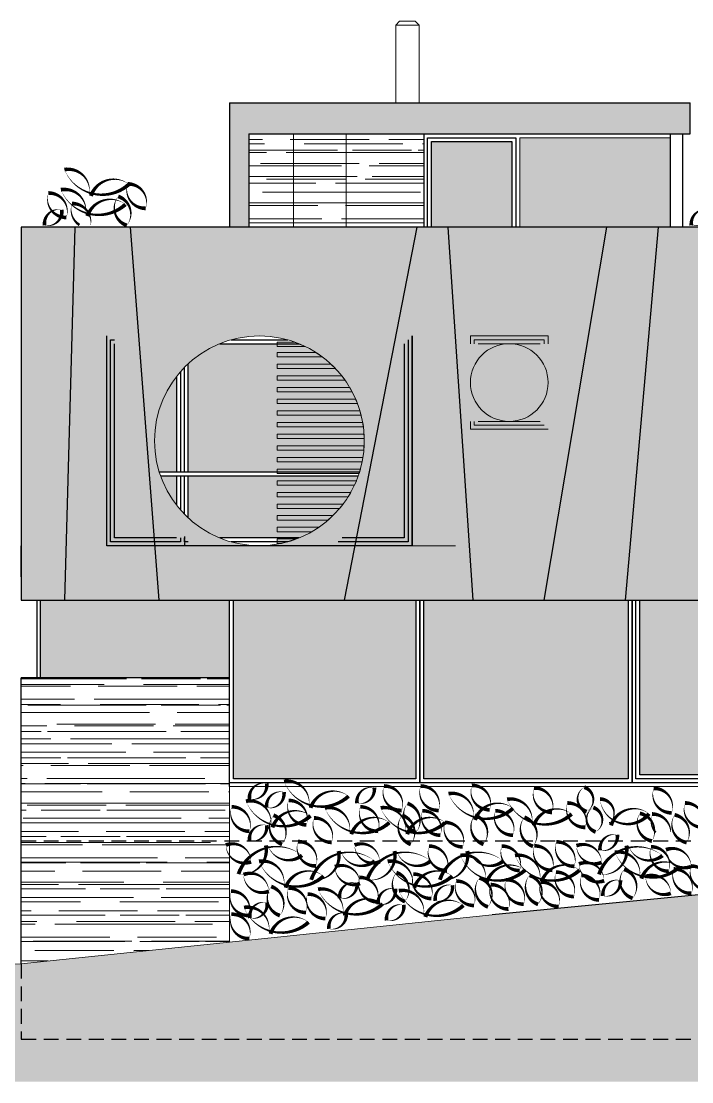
# Model space of a CAD drawing. Header units: metres. Extents: x -442 to 316, y -503 to 125.
# Drawn here: x 145.66 to 154.29, y -299.35 to -285.7 of the extents above; entities that cross this region are included whole.
import ezdxf

# ---------------------------------------------------------------- set-up
doc = ezdxf.new("R2010")
doc.units = ezdxf.units.M
doc.linetypes.add('DASHED', pattern=[19.05, 12.7, -6.35])
doc.layers.add('FLOATINGWINDOWS', color=2, linetype='Continuous', plot=False)
for name, color, linetype in [('koty', 4, 'Continuous'), ('popis', 6, 'Continuous'), ('SRAFA', 251, 'Continuous'), ('SRAFY', 3, 'Continuous'), ('zariz.predmety', 203, 'Continuous'), ('ZDIVO', 1, 'Continuous')]:
    doc.layers.add(name, color=color, linetype=linetype)
pattern_1 = [(0, (119.347, -315.57128), (0.5588, 0.254), [3.81, -0.508, 1.27, -0.254]), (0, (119.68482, -315.44428), (-0.254, 0.33782), [0.762, -0.08382, 1.524, -0.1905]), (0, (119.474, -315.35538), (1.3208, 0.17018), [2.032, -0.3556, 1.016, -0.254])]

msp = doc.modelspace()

# ---------------------------------------------------------------- hatches: boundary and pattern name
at = {"layer": 'SRAFA', "linetype": 'Continuous'}
for points in [[(151.977417, -287.246843), (150.942417, -287.246843), (150.942417, -288.346843), (151.977417, -288.346843)], [(154.012417, -287.196843), (152.077417, -287.196843), (152.077417, -288.346843), (154.012417, -288.346843)], [(151.442417, -290.346843, 1), (152.442417, -290.346843, 1)], [(148.955956, -291.910064), (149.804969, -291.910064, 0.021062305), (149.86957, -291.816516), (148.955956, -291.816516), (148.955956, -291.760064), (149.903248, -291.760064, 0.01948357), (149.951309, -291.666516), (148.955956, -291.666516), (148.955956, -291.610064), (149.976033, -291.610064, 0.012534701), (150.000184, -291.546843), (147.81242, -291.546843), (147.81242, -292.089479, 0.08958624), (148.21749, -292.346843), (149.237294, -292.346843, 0.033883854), (149.401458, -292.266516), (148.955956, -292.266516), (148.955956, -292.210064), (149.491093, -292.210064, 0.028351799), (149.612133, -292.116516), (148.955956, -292.116516), (148.955956, -292.060064), (149.673281, -292.060064, 0.023628572), (149.759946, -291.966516), (148.955956, -291.966516)], [(150.74242, -293.146843), (148.39242, -293.146843), (148.39242, -295.446843), (150.74242, -295.446843)], [(150.84242, -293.146843), (150.84242, -295.446843), (153.473156, -295.446843), (153.473156, -293.146843)], [(154.52242, -293.146843), (153.623156, -293.146843), (153.623156, -295.396843), (154.52242, -295.396843)], [(175.632352, -295.796843), (175.632352, -299.345641), (133.892618, -299.345641), (133.892618, -298.296843), (137.462433, -298.296843), (137.462433, -298.096843), (138.662433, -298.096843), (138.962433, -298.096843), (145.66242, -297.826843), (151.722433, -297.196843), (154.712667, -296.906706), (159.772433, -296.619451), (164.832433, -296.33189), (174.247262, -295.796843)]]:
    msp.add_hatch(color=256, dxfattribs=at).paths.add_polyline_path(points)
h = msp.add_hatch(color=256, dxfattribs=at)
h.paths.add_polyline_path([(149.989052, -290.616516), (148.955956, -290.616516), (148.955956, -290.560064), (149.966088, -290.560064, 0.019221568), (149.921204, -290.466516), (148.955956, -290.466516), (148.955956, -290.410064), (149.889646, -290.410064, 0.020652096), (149.829022, -290.316516), (148.955956, -290.316516), (148.955956, -290.260064), (149.786779, -290.260064, 0.022942788), (149.705651, -290.166516), (148.955956, -290.166516), (148.955956, -290.110064), (149.648677, -290.110064, 0.027003971), (149.536956, -290.016516), (148.955956, -290.016516), (148.955956, -289.960064), (149.455563, -289.960064, 0.029754224), (149.315478, -289.881666), (148.955956, -289.881666), (148.955956, -289.846843), (148.21749, -289.846843, 0.089586254), (147.81242, -290.104207), (147.81242, -291.496843), (148.955956, -291.496843), (148.955956, -291.460064), (150.027611, -291.460064, 0.017826479), (150.050183, -291.366516), (148.955956, -291.366516), (148.955956, -291.310064), (150.060447, -291.310064, 0.01746235), (150.072077, -291.216516), (148.955956, -291.216516), (148.955956, -291.160064), (150.075911, -291.160064, 0.011712367), (150.077392, -291.096843, 0.005616653), (150.077051, -291.066516), (148.955956, -291.066516), (148.955956, -291.010064), (150.0746, -291.010064, 0.017414453), (150.065294, -290.916516), (148.955956, -290.916516), (148.955956, -290.860064), (150.056465, -290.860064, 0.017725008), (150.036355, -290.766516), (148.955956, -290.766516), (148.955956, -290.710064), (150.020799, -290.710064, 0.018300202)])
h.paths.add_polyline_path([(147.66242, -290.267183, 0.166984506), (147.377392, -291.096843, 0.075345211), (147.438012, -291.496843), (147.66242, -291.496843)])
h.paths.add_polyline_path([(147.66242, -291.546843), (147.4546, -291.546843, 0.080673013), (147.66242, -291.926503)])
at = {"layer": 'SRAFY', "linetype": 'Continuous', "lineweight": 0}
for points in [[(154.272417, -286.746843), (148.342417, -286.746843), (148.342417, -288.346843), (148.592417, -288.346843), (148.592417, -287.146843), (150.842417, -287.146843), (154.272417, -287.146843)], [(145.91242, -293.146843), (145.91242, -294.146843), (148.34242, -294.146843), (148.34242, -293.146843)]]:
    msp.add_hatch(color=252, dxfattribs=at).paths.add_polyline_path(points)
h = msp.add_hatch(dxfattribs=at)
h.set_pattern_fill('AR-RROOF', color=256, scale=0.01, style=0)
h.paths.add_polyline_path([(149.167417, -287.146843), (148.592417, -287.146843), (148.592417, -288.346843), (149.167417, -288.346843)])
h = msp.add_hatch(dxfattribs=at)
h.set_pattern_fill('AR-RROOF', color=256, scale=0.01, style=0)
h.paths.add_polyline_path([(149.842417, -287.146843), (149.167417, -287.146843), (149.167417, -288.346843), (149.842417, -288.346843)])
h = msp.add_hatch(dxfattribs=at)
h.set_pattern_fill('AR-RROOF', color=256, scale=0.01, style=0)
h.paths.add_polyline_path([(150.842417, -287.146843), (149.842417, -287.146843), (149.842417, -288.346843), (150.842417, -288.346843)])
h = msp.add_hatch(color=37, dxfattribs=at)
h.dxf.hatch_style = 1
h.paths.add_polyline_path([(148.955956, -289.825214), (149.180668, -289.825214), (149.315478, -289.881666), (148.955956, -289.881666)])
h = msp.add_hatch(color=37, dxfattribs=at)
h.dxf.hatch_style = 1
h.paths.add_polyline_path([(148.955956, -290.016516), (149.536956, -290.016516), (149.455563, -289.960064), (148.955956, -289.960064)])
h = msp.add_hatch(color=37, dxfattribs=at)
h.dxf.hatch_style = 1
h.paths.add_polyline_path([(148.955956, -290.166516), (149.705651, -290.166516), (149.648677, -290.110064), (148.955956, -290.110064)])
h = msp.add_hatch(color=37, dxfattribs=at)
h.dxf.hatch_style = 1
h.paths.add_polyline_path([(148.955956, -290.316516), (149.829022, -290.316516), (149.786779, -290.260064), (148.955956, -290.260064)])
h = msp.add_hatch(color=37, dxfattribs=at)
h.dxf.hatch_style = 1
h.paths.add_polyline_path([(148.955956, -290.466516), (149.921204, -290.466516), (149.889646, -290.410064), (148.955956, -290.410064)])
h = msp.add_hatch(color=37, dxfattribs=at)
h.dxf.hatch_style = 1
h.paths.add_polyline_path([(148.955956, -290.616516), (149.989052, -290.616516), (149.966088, -290.560064), (148.955956, -290.560064)])
h = msp.add_hatch(color=37, dxfattribs=at)
h.dxf.hatch_style = 1
h.paths.add_polyline_path([(148.955956, -290.766516), (150.036355, -290.766516), (150.020799, -290.710064), (148.955956, -290.710064)])
h = msp.add_hatch(color=37, dxfattribs=at)
h.dxf.hatch_style = 1
h.paths.add_polyline_path([(148.955956, -290.916516), (150.065294, -290.916516), (150.056465, -290.860064), (148.955956, -290.860064)])
h = msp.add_hatch(color=37, dxfattribs=at)
h.dxf.hatch_style = 1
h.paths.add_polyline_path([(148.955956, -291.066516), (150.077051, -291.066516), (150.0746, -291.010064), (148.955956, -291.010064)])
h = msp.add_hatch(color=37, dxfattribs=at)
h.dxf.hatch_style = 1
h.paths.add_polyline_path([(148.955956, -291.216516), (150.072077, -291.216516), (150.075911, -291.160064), (148.955956, -291.160064)])
h = msp.add_hatch(color=37, dxfattribs=at)
h.dxf.hatch_style = 1
h.paths.add_polyline_path([(148.955956, -291.366516), (150.050183, -291.366516), (150.060447, -291.310064), (148.955956, -291.310064)])
h = msp.add_hatch(color=37, dxfattribs=at)
h.dxf.hatch_style = 1
h.paths.add_polyline_path([(148.955956, -291.516516), (150.010503, -291.516516), (150.027611, -291.460064), (148.955956, -291.460064)])
h = msp.add_hatch(color=37, dxfattribs=at)
h.dxf.hatch_style = 1
h.paths.add_polyline_path([(148.955956, -291.666516), (149.951309, -291.666516), (149.976033, -291.610064), (148.955956, -291.610064)])
h = msp.add_hatch(color=37, dxfattribs=at)
h.dxf.hatch_style = 1
h.paths.add_polyline_path([(148.955956, -291.816516), (149.86957, -291.816516), (149.903248, -291.760064), (148.955956, -291.760064)])
h = msp.add_hatch(color=37, dxfattribs=at)
h.dxf.hatch_style = 1
h.paths.add_polyline_path([(148.955956, -291.966516), (149.759946, -291.966516), (149.804969, -291.910064), (148.955956, -291.910064)])
h = msp.add_hatch(color=37, dxfattribs=at)
h.dxf.hatch_style = 1
h.paths.add_polyline_path([(148.955956, -292.116516), (149.612133, -292.116516), (149.673281, -292.060064), (148.955956, -292.060064)])
h = msp.add_hatch(color=37, dxfattribs=at)
h.dxf.hatch_style = 1
h.paths.add_polyline_path([(148.955956, -292.266516), (149.401458, -292.266516), (149.491093, -292.210064), (148.955956, -292.210064)])
h = msp.add_hatch(color=37, dxfattribs=at)
h.dxf.hatch_style = 1
h.paths.add_polyline_path([(148.955956, -292.416516), (149.011932, -292.416516), (149.203599, -292.360064), (148.955956, -292.360064)])
h = msp.add_hatch(dxfattribs=at)
h.set_pattern_fill('AR-RROOF', color=256, scale=0.01, style=0)
h.set_pattern_definition(pattern_1)
h.paths.add_polyline_path([(148.342167, -296.246747), (148.34242, -295.546843), (148.34242, -294.146843), (145.662433, -294.146843), (145.662426, -296.246725)])
h = msp.add_hatch(dxfattribs=at)
h.set_pattern_fill('AR-RROOF', color=256, scale=0.01, style=0)
h.set_pattern_definition(pattern_1)
h.paths.add_polyline_path([(148.3421, -296.433146, -0.152589815), (148.296652, -296.299016, -0.049879311), (148.342153, -296.286265), (148.342167, -296.246747), (145.662422, -296.246725), (145.66242, -297.826843), (148.341697, -297.548305)])
at = {"layer": 'ZDIVO', "linetype": 'Continuous', "lineweight": 0}
h = msp.add_hatch(color=254, dxfattribs=at)
h.dxf.hatch_style = 1
h.paths.add_polyline_path([(155.97242, -288.346843), (145.66242, -288.346843), (145.66242, -293.146843), (155.97242, -293.146843)])
h.paths.add_polyline_path([(151.442417, -290.346843, -1), (152.442417, -290.346843, -1)], flags=16)
h.paths.add_polyline_path([(150.077392, -291.096843, -1), (147.377392, -291.096843, -1)], flags=16)
h.paths.add_polyline_path([(150.077051, -291.066516), (148.955956, -291.066516), (148.955956, -291.010064), (150.0746, -291.010064)], flags=0)
h.paths.add_polyline_path([(150.075911, -291.160064), (150.072077, -291.216516), (148.955956, -291.216516), (148.955956, -291.160064)], flags=0)
h.paths.add_polyline_path([(150.065294, -290.916516), (148.955956, -290.916516), (148.955956, -290.860064), (150.056465, -290.860064)], flags=0)
h.paths.add_polyline_path([(150.060447, -291.310064), (150.050183, -291.366516), (148.955956, -291.366516), (148.955956, -291.310064)], flags=0)
h.paths.add_polyline_path([(150.036355, -290.766516), (148.955956, -290.766516), (148.955956, -290.710064), (150.020799, -290.710064)], flags=0)
h.paths.add_polyline_path([(150.027611, -291.460064), (150.010503, -291.516516), (148.955956, -291.516516), (148.955956, -291.460064)], flags=0)
h.paths.add_polyline_path([(149.989052, -290.616516), (148.955956, -290.616516), (148.955956, -290.560064), (149.966088, -290.560064)], flags=0)
h.paths.add_polyline_path([(149.976033, -291.610064), (149.951309, -291.666516), (148.955956, -291.666516), (148.955956, -291.610064)], flags=0)
h.paths.add_polyline_path([(149.921204, -290.466516), (148.955956, -290.466516), (148.955956, -290.410064), (149.889646, -290.410064)], flags=0)
h.paths.add_polyline_path([(149.903248, -291.760064), (149.86957, -291.816516), (148.955956, -291.816516), (148.955956, -291.760064)], flags=0)
h.paths.add_polyline_path([(149.829022, -290.316516), (148.955956, -290.316516), (148.955956, -290.260064), (149.786779, -290.260064)], flags=0)
h.paths.add_polyline_path([(149.804969, -291.910064), (149.759946, -291.966516), (148.955956, -291.966516), (148.955956, -291.910064)], flags=0)
h.paths.add_polyline_path([(149.705651, -290.166516), (148.955956, -290.166516), (148.955956, -290.110064), (149.648677, -290.110064)], flags=0)
h.paths.add_polyline_path([(149.673281, -292.060064), (149.612133, -292.116516), (148.955956, -292.116516), (148.955956, -292.060064)], flags=0)
h.paths.add_polyline_path([(149.536956, -290.016516), (148.955956, -290.016516), (148.955956, -289.960064), (149.455563, -289.960064)], flags=0)
h.paths.add_polyline_path([(149.491093, -292.210064), (149.401458, -292.266516), (148.955956, -292.266516), (148.955956, -292.210064)], flags=0)
h.paths.add_polyline_path([(149.315478, -289.881666), (148.955956, -289.881666), (148.955956, -289.825214), (149.180668, -289.825214)], flags=0)
h.paths.add_polyline_path([(149.203599, -292.360064), (149.011932, -292.416516), (148.955956, -292.416516), (148.955956, -292.360064)], flags=0)

# ---------------------------------------------------------------- linework, layer by layer
for p, q in [((148.342417, -286.746843), (154.272417, -286.746843)), ((148.342417, -286.746843), (148.342417, -288.346843)), ((154.272417, -287.146843), (154.272417, -286.746843)), ((148.592417, -287.146843), (150.842417, -287.146843)), ((148.592417, -287.146843), (148.592417, -288.346843)), ((150.842417, -287.146843), (154.272417, -287.146843)), ((150.842417, -287.146843), (150.842417, -288.346843)), ((154.012417, -287.146843), (154.012417, -288.346843)), ((154.172417, -287.146843), (154.172417, -288.346843)), ((154.172417, -287.146843), (154.172417, -288.175217)), ((145.66242, -288.346843), (145.66242, -290.046843)), ((155.97242, -288.346843), (145.66242, -288.346843)), ((145.66242, -290.046843), (145.66242, -293.146843)), ((145.66242, -292.846843), (145.66242, -292.446843)), ((145.66242, -293.146843), (145.912368, -293.146843)), ((145.86242, -293.146843), (145.86242, -294.146843)), ((145.91242, -294.146843), (145.91242, -293.146843)), ((145.91242, -293.146843), (155.97242, -293.146843)), ((148.34242, -294.146843), (148.34242, -293.146843)), ((148.34242, -294.146843), (145.66242, -294.146843)), ((148.34242, -295.546843), (148.34242, -294.146843))]:
    msp.add_line(p, q)
at = {"layer": 'FLOATINGWINDOWS', "linetype": 'Continuous', "lineweight": 0}
for p, q in [((150.692364, -289.746843), (150.692364, -292.446843)), ((150.692364, -289.746843), (150.692364, -292.446843)), ((150.692364, -289.746843), (150.692364, -292.446843)), ((147.63242, -292.446843), (151.25242, -292.446843))]:
    msp.add_line(p, q, dxfattribs=at)
at = {"layer": 'FLOATINGWINDOWS'}
for p, q in [((147.76242, -292.326843), (147.76242, -292.356843)), ((150.692364, -292.326843), (150.692364, -292.356843)), ((150.692364, -292.326843), (150.692364, -292.356843)), ((147.76242, -292.366843), (147.76242, -292.396843)), ((147.76242, -292.406843), (147.76242, -292.446843)), ((150.692364, -292.366843), (150.692364, -292.396843)), ((150.692364, -292.366843), (150.692364, -292.396843)), ((150.692364, -292.406843), (150.692364, -292.446843)), ((150.692364, -292.406843), (150.692364, -292.446843))]:
    msp.add_line(p, q, dxfattribs=at)
at = {"layer": 'FLOATINGWINDOWS', "linetype": 'Continuous'}
for points in [[(150.692364, -289.746843), (150.692364, -289.746843), (150.692364, -292.446843), (146.76242, -292.446843), (146.76242, -289.746843)], [(146.81242, -292.396843), (146.81242, -289.796843), (146.86242, -289.796843)], [(146.86242, -292.346843), (146.86242, -289.846843)], [(150.642364, -289.796843), (150.642364, -292.396843), (149.742364, -292.396843)], [(150.592364, -289.846843), (150.592364, -292.346843), (149.792364, -292.346843)], [(147.71242, -292.346843), (147.71242, -292.396843), (146.81242, -292.396843)], [(147.66242, -292.346843), (147.66242, -292.346843), (146.86242, -292.346843)], [(147.76242, -292.396843), (147.76242, -292.346843)], [(147.81242, -292.396843), (147.76242, -292.396843)]]:
    msp.add_lwpolyline(points, dxfattribs=at)
msp.add_lwpolyline([(150.692364, -292.446843), (150.692364, -289.746843), (150.692364, -289.746843), (150.692364, -292.446843)], close=True, dxfattribs=at)
msp.add_lwpolyline([(150.692364, -292.446843), (150.692364, -289.746843), (150.692364, -289.746843), (150.692364, -292.446843)], close=True, dxfattribs=at)
at = {"layer": 'FLOATINGWINDOWS', "linetype": 'Continuous', "lineweight": 0}
for points in [[(151.442417, -289.846843), (151.442417, -289.746843), (152.442417, -289.746843), (152.442417, -289.846843)], [(151.492417, -289.846843), (151.492417, -289.796843), (152.392417, -289.796843), (152.392417, -289.846843)], [(151.542417, -289.846843), (152.342417, -289.846843)], [(152.442417, -290.946843), (151.442417, -290.946843), (151.442417, -290.846843)], [(151.492417, -290.896843), (151.492417, -290.846843)], [(152.342417, -290.846843), (151.542417, -290.846843)], [(152.392417, -290.896843), (151.492417, -290.896843)]]:
    msp.add_lwpolyline(points, dxfattribs=at)
at = {"layer": 'koty', "linetype": 'Continuous', "lineweight": 0, "ltscale": 20}
for p, q in [((149.167417, -288.346843), (149.167417, -287.146843)), ((149.842417, -287.146843), (149.842417, -288.346843))]:
    msp.add_line(p, q, dxfattribs=at)
at = {"layer": 'popis', "linetype": 'Continuous'}
for p, q in [((146.351812, -288.346843), (146.219696, -293.146843)), ((147.066467, -288.346843), (147.435399, -293.146843)), ((150.752307, -288.346843), (149.81636, -293.146843)), ((151.152408, -288.346843), (151.474279, -293.146843)), ((153.195559, -288.346843), (152.389189, -293.146843)), ((153.858964, -288.346843), (153.435083, -293.146843))]:
    msp.add_line(p, q, dxfattribs=at)
at = {"layer": 'SRAFA', "linetype": 'Continuous', "lineweight": 0, "ltscale": 20}
for p, q in [((150.48242, -285.746843), (150.53242, -285.696843)), ((150.48242, -285.746843), (150.48242, -286.746843)), ((150.78242, -285.746843), (150.48242, -285.746843)), ((150.73242, -285.696843), (150.53242, -285.696843)), ((150.577914, -285.746843), (150.53242, -285.746843)), ((150.73242, -285.746843), (150.686926, -285.746843)), ((150.73242, -285.696843), (150.78242, -285.746843)), ((150.78242, -285.746843), (150.78242, -286.746843))]:
    msp.add_line(p, q, dxfattribs=at)
at = {"layer": 'SRAFY', "linetype": 'Continuous', "lineweight": 0, "ltscale": 20}
for p, q in [((154.012417, -287.196843), (152.077417, -287.196843)), ((152.077417, -287.196843), (152.077417, -288.346843))]:
    msp.add_line(p, q, dxfattribs=at)
at = {"layer": 'SRAFY', "linetype": 'Continuous'}
for p, q in [((147.438012, -291.496843), (150.016772, -291.496843)), ((147.4546, -291.546843), (150.000184, -291.546843)), ((145.66242, -297.826843), (145.662433, -294.146843))]:
    msp.add_line(p, q, dxfattribs=at)
at = {"layer": 'SRAFY', "linetype": 'DASHED', "ltscale": 0.015}
for p, q in [((145.662433, -296.246725), (159.772433, -296.246843)), ((145.66242, -297.826843), (145.662415, -298.796725)), ((145.662415, -298.796713), (159.772433, -298.796843))]:
    msp.add_line(p, q, dxfattribs=at)
at = {"layer": 'SRAFY', "linetype": 'Continuous'}
for points in [[(150.892417, -287.196843), (152.027417, -287.196843), (152.027417, -288.346843), (150.892417, -288.346843)], [(150.942417, -287.246843), (151.977417, -287.246843), (151.977417, -288.346843), (150.942417, -288.346843)]]:
    msp.add_lwpolyline(points, close=True, dxfattribs=at)
for points in [[(148.21749, -289.846843), (149.237294, -289.846843)], [(148.363386, -289.796843), (149.091397, -289.796843)], [(147.76242, -291.496843), (147.76242, -290.15274)], [(147.81242, -291.496843), (147.81242, -290.104207)], [(147.66242, -290.267183), (147.66242, -291.496843)], [(147.71242, -290.206712), (147.71242, -291.496843)], [(147.66242, -291.546843), (147.66242, -291.926503)], [(147.71242, -291.546843), (147.71242, -291.986974)], [(147.76242, -292.040946), (147.76242, -291.546843)], [(147.81242, -292.089479), (147.81242, -291.546843)], [(149.237294, -292.346843), (148.21749, -292.346843)], [(149.091397, -292.396843), (148.363386, -292.396843)], [(150.79242, -293.146843), (150.79242, -295.496843), (148.34242, -295.496843), (148.34242, -293.146843)], [(150.74242, -293.146843), (150.74242, -295.446843), (148.39242, -295.446843), (148.39242, -293.146843)], [(153.523156, -293.146843), (153.523156, -295.496843), (150.79242, -295.496843), (150.79242, -293.146843)], [(153.473156, -293.146843), (153.473156, -295.446843), (150.84242, -295.446843), (150.84242, -293.146843)], [(154.62242, -293.146843), (154.62242, -295.496843), (153.523156, -295.496843), (153.523156, -293.146843)], [(154.57242, -293.146843), (154.57242, -295.446843), (153.573156, -295.446843), (153.573156, -293.146843)], [(154.52242, -293.146843), (154.52242, -295.396843), (153.623156, -295.396843), (153.623156, -293.146843)]]:
    msp.add_lwpolyline(points, dxfattribs=at)
at = {"layer": 'SRAFY', "color": 37, "linetype": 'Continuous', "lineweight": 0}
for points in [[(148.955956, -289.825214), (149.180668, -289.825214), (149.315478, -289.881666), (148.955956, -289.881666)], [(148.955956, -290.016516), (149.536956, -290.016516), (149.455563, -289.960064), (148.955956, -289.960064)], [(148.955956, -290.166516), (149.705651, -290.166516), (149.648677, -290.110064), (148.955956, -290.110064)], [(148.955956, -290.316516), (149.829022, -290.316516), (149.786779, -290.260064), (148.955956, -290.260064)], [(148.955956, -290.466516), (149.921204, -290.466516), (149.889646, -290.410064), (148.955956, -290.410064)], [(148.955956, -290.616516), (149.989052, -290.616516), (149.966088, -290.560064), (148.955956, -290.560064)], [(148.955956, -290.766516), (150.036355, -290.766516), (150.020799, -290.710064), (148.955956, -290.710064)], [(148.955956, -290.916516), (150.065294, -290.916516), (150.056465, -290.860064), (148.955956, -290.860064)], [(148.955956, -291.066516), (150.077051, -291.066516), (150.0746, -291.010064), (148.955956, -291.010064)], [(148.955956, -291.216516), (150.072077, -291.216516), (150.075911, -291.160064), (148.955956, -291.160064)], [(148.955956, -291.366516), (150.050183, -291.366516), (150.060447, -291.310064), (148.955956, -291.310064)], [(148.955956, -291.516516), (150.010503, -291.516516), (150.027611, -291.460064), (148.955956, -291.460064)], [(148.955956, -291.666516), (149.951309, -291.666516), (149.976033, -291.610064), (148.955956, -291.610064)], [(148.955956, -291.816516), (149.86957, -291.816516), (149.903248, -291.760064), (148.955956, -291.760064)], [(148.955956, -291.966516), (149.759946, -291.966516), (149.804969, -291.910064), (148.955956, -291.910064)], [(148.955956, -292.116516), (149.612133, -292.116516), (149.673281, -292.060064), (148.955956, -292.060064)], [(148.955956, -292.266516), (149.401458, -292.266516), (149.491093, -292.210064), (148.955956, -292.210064)], [(148.955956, -292.416516), (149.011932, -292.416516), (149.203599, -292.360064), (148.955956, -292.360064)]]:
    msp.add_lwpolyline(points, close=True, dxfattribs=at)
at = {"layer": 'SRAFY', "linetype": 'Continuous', "lineweight": 0, "ltscale": 20}
msp.add_circle((151.942417, -290.346843), 0.5, dxfattribs=at)
at = {"layer": 'zariz.predmety', "color": 253, "linetype": 'Continuous', "ltscale": 0.001}
for points in [[(147.049005, -287.795408, 0, 0, 0.520567051), (147.049005, -287.795408, 0, 0.05, 0.520567051), (146.560642, -287.945239, 0, 0.05, 0.520567051), (146.537541, -287.923558, 0, 0.05, 0.520567051), (146.218169, -287.606464, 0, 0.05, 0.520567051), (147.049005, -287.795408, 0.05, 0.05, 0)], [(147.003712, -288.054867, 0, 0, 0.520567051), (147.003712, -288.054867, 0, 0.05, 0.520567051), (146.51535, -288.204698, 0, 0.05, 0.520567051), (146.492248, -288.183018, 0, 0.05, 0.520567051), (146.172876, -287.865923, 0, 0.05, 0.520567051), (147.003712, -288.054867, 0.05, 0.05, 0)], [(147.262967, -288.10495, 0, 0, 0.520567051), (147.262967, -288.10495, 0, 0.05, 0.520567051), (147.033022, -287.791209, 0, 0.05, 0.520567051), (147.262967, -288.10495, 0.05, 0.05, 0)], [(146.243174, -288.22199, 0, 0, 0.520567051), (146.243174, -288.22199, 0, 0.05, 0.520567051), (146.013229, -287.908249, 0, 0.05, 0.520567051), (146.243174, -288.22199, 0.05, 0.05, 0)], [(147.021609, -288.324818, 0, 0, 0.520567051), (147.021609, -288.324818, 0, 0.05, 0.520567051), (146.911159, -287.951845, 0, 0.05, 0.520567051), (147.021609, -288.324818, 0.05, 0.05, 0)], [(145.962952, -288.323835, 0, 0, 0.520567051), (145.962952, -288.323835, 0, 0.05, 0.520567051), (146.185245, -288.124126, 0, 0.05, 0.520567051), (145.962952, -288.323835, 0.05, 0.05, 0)], [(154.286443, -288.323835, 0, 0, 0.520567051), (154.286443, -288.323835, 0, 0.05, 0.520567051), (154.508736, -288.124126, 0, 0.05, 0.520567051), (154.286443, -288.323835, 0.05, 0.05, 0)], [(148.600158, -295.706791, 0, 0, 0.520567051), (148.600158, -295.706791, 0, 0.05, 0.520567051), (148.822451, -295.507081, 0, 0.05, 0.520567051), (148.600158, -295.706791, 0.05, 0.05, 0)], [(149.875377, -295.670522, 0, 0, 0.520567051), (149.875377, -295.670522, 0, 0.05, 0.520567051), (149.387014, -295.820353, 0, 0.05, 0.520567051), (149.363913, -295.798673, 0, 0.05, 0.520567051), (149.044541, -295.481578, 0, 0.05, 0.520567051), (149.875377, -295.670522, 0.05, 0.05, 0)], [(148.820757, -295.817051, 0, 0, 0.520567051), (148.820757, -295.817051, 0, 0.05, 0.520567051), (149.04305, -295.617341, 0, 0.05, 0.520567051), (148.820757, -295.817051, 0.05, 0.05, 0)], [(149.983368, -295.760431, 0, 0, 0.520567051), (149.983368, -295.760431, 0, 0.05, 0.520567051), (150.205661, -295.560721, 0, 0.05, 0.520567051), (149.983368, -295.760431, 0.05, 0.05, 0)], [(150.329986, -295.539659, 0, 0, 0.520567051), (150.329986, -295.539659, 0, 0.05, 0.520567051), (150.559931, -295.8534, 0, 0.05, 0.520567051), (150.329986, -295.539659, 0.05, 0.05, 0)], [(150.802576, -295.539659, 0, 0, 0.520567051), (150.802576, -295.539659, 0, 0.05, 0.520567051), (151.032521, -295.8534, 0, 0.05, 0.520567051), (150.802576, -295.539659, 0.05, 0.05, 0)], [(151.991744, -295.826414, 0, 0, 0.520567051), (151.991744, -295.826414, 0, 0.05, 0.520567051), (151.503381, -295.976245, 0, 0.05, 0.520567051), (151.48028, -295.954564, 0, 0.05, 0.520567051), (151.160908, -295.63747, 0, 0.05, 0.520567051), (151.991744, -295.826414, 0.05, 0.05, 0)], [(151.461272, -295.531298, 0, 0, 0.520567051), (151.461272, -295.531298, 0, 0.05, 0.520567051), (151.691217, -295.845039, 0, 0.05, 0.520567051), (151.461272, -295.531298, 0.05, 0.05, 0)], [(152.262615, -295.564379, 0, 0, 0.520567051), (152.262615, -295.564379, 0, 0.05, 0.520567051), (152.49256, -295.87812, 0, 0.05, 0.520567051), (152.262615, -295.564379, 0.05, 0.05, 0)], [(152.908274, -295.55455, 0, 0, 0.520567051), (152.908274, -295.55455, 0, 0.05, 0.642491132), (152.938219, -295.868291, 0, 0.05, 0.642491132), (152.908274, -295.55455, 0.05, 0.05, 0)], [(153.802129, -295.570287, 0, 0, 0.520567051), (153.802129, -295.570287, 0, 0.05, 0.520567051), (154.032074, -295.884027, 0, 0.05, 0.520567051), (153.802129, -295.570287, 0.05, 0.05, 0)], [(149.385226, -295.923136, 0, 0, 0.520567051), (149.385226, -295.923136, 0, 0.05, 0.520567051), (148.896864, -296.072967, 0, 0.05, 0.520567051), (148.873762, -296.051286, 0, 0.05, 0.520567051), (148.55439, -295.734192, 0, 0.05, 0.520567051), (149.385226, -295.923136, 0.05, 0.05, 0)], [(149.332358, -296.038867, 0, 0, 0.520567051), (149.332358, -296.038867, 0, 0.05, 0.520567051), (149.102413, -295.725127, 0, 0.05, 0.520567051), (149.332358, -296.038867, 0.05, 0.05, 0)], [(150.743875, -296.136438, 0, 0, 0.520567051), (150.743875, -296.136438, 0, 0.05, 0.520567051), (150.633425, -295.763465, 0, 0.05, 0.520567051), (150.743875, -296.136438, 0.05, 0.05, 0)], [(152.746038, -295.899479, 0, 0, 0.520567051), (152.746038, -295.899479, 0, 0.05, 0.520567051), (152.257675, -296.04931, 0, 0.05, 0.520567051), (152.234574, -296.027629, 0, 0.05, 0.520567051), (151.915202, -295.710535, 0, 0.05, 0.520567051), (152.746038, -295.899479, 0.05, 0.05, 0)], [(152.9205, -296.071524, 0, 0, 0.520567051), (152.9205, -296.071524, 0, 0.05, 0.520567051), (152.690556, -295.757783, 0, 0.05, 0.520567051), (152.9205, -296.071524, 0.05, 0.05, 0)], [(153.7416, -295.896407, 0, 0, 0.520567051), (153.7416, -295.896407, 0, 0.05, 0.520567051), (153.253238, -296.046238, 0, 0.05, 0.520567051), (153.230136, -296.024557, 0, 0.05, 0.691467557), (153.110764, -295.707463, 0, 0.05, 0.673550101), (153.7416, -295.896407, 0.05, 0.05, 0)], [(154.434713, -296.071204, 0, 0, 0.520567051), (154.434713, -296.071204, 0, 0.05, 0.520567051), (154.204768, -295.757463, 0, 0.05, 0.520567051), (154.434713, -296.071204, 0.05, 0.05, 0)], [(148.369847, -295.807522, 0, 0, 0.520567051), (148.369847, -295.807522, 0, 0.05, 0.520567051), (148.599791, -296.121262, 0, 0.05, 0.520567051), (148.369847, -295.807522, 0.05, 0.05, 0)], [(149.019439, -296.289369, 0, 0, 0.520567051), (149.019439, -296.289369, 0, 0.05, 0.520567051), (148.90899, -295.916397, 0, 0.05, 0.520567051), (149.019439, -296.289369, 0.05, 0.05, 0)], [(150.399704, -296.010149, 0, 0, 0.520567051), (150.399704, -296.010149, 0, 0.05, 0.520567051), (149.911341, -296.15998, 0, 0.05, 0.520567051), (149.88824, -296.138299, 0, 0.05, 0.520567051), (149.568868, -295.821205, 0, 0.05, 0.520567051), (150.399704, -296.010149, 0.05, 0.05, 0)], [(150.025435, -295.807522, 0, 0, 0.520567051), (150.025435, -295.807522, 0, 0.05, 0.520567051), (150.25538, -296.121262, 0, 0.05, 0.520567051), (150.025435, -295.807522, 0.05, 0.05, 0)], [(151.11916, -296.010149, 0, 0, 0.520567051), (151.11916, -296.010149, 0, 0.05, 0.520567051), (150.630798, -296.15998, 0, 0.05, 0.520567051), (150.607696, -296.138299, 0, 0.05, 0.520567051), (150.288324, -295.821205, 0, 0.05, 0.520567051), (151.11916, -296.010149, 0.05, 0.05, 0)], [(150.675028, -296.289369, 0, 0, 0.520567051), (150.675028, -296.289369, 0, 0.05, 0.520567051), (150.564579, -295.916397, 0, 0.05, 0.520567051), (150.675028, -296.289369, 0.05, 0.05, 0)], [(151.055579, -296.172029, 0, 0, 0.520567051), (151.055579, -296.172029, 0, 0.05, 0.520567051), (150.825635, -295.858288, 0, 0.05, 0.520567051), (151.055579, -296.172029, 0.05, 0.05, 0)], [(151.611161, -296.289369, 0, 0, 0.520567051), (151.611161, -296.289369, 0, 0.05, 0.520567051), (151.500711, -295.916397, 0, 0.05, 0.520567051), (151.611161, -296.289369, 0.05, 0.05, 0)], [(151.991712, -296.172029, 0, 0, 0.520567051), (151.991712, -296.172029, 0, 0.05, 0.520567051), (151.761767, -295.858288, 0, 0.05, 0.520567051), (151.991712, -296.172029, 0.05, 0.05, 0)], [(153.023921, -295.816304, 0, 0, 0.520567051), (153.023921, -295.816304, 0, 0.05, 0.642491132), (153.053865, -296.130045, 0, 0.05, 0.642491132), (153.023921, -295.816304, 0.05, 0.05, 0)], [(153.622961, -295.891138, 0, 0, 0.520567051), (153.622961, -295.891138, 0, 0.05, 0.520567051), (153.778413, -296.247708, 0, 0.05, 0.520567051), (153.622961, -295.891138, 0.05, 0.05, 0)], [(154.06994, -295.910394, 0, 0, 0.520567051), (154.06994, -295.910394, 0, 0.05, 0.520567051), (154.225392, -296.266964, 0, 0.05, 0.520567051), (154.06994, -295.910394, 0.05, 0.05, 0)], [(148.600158, -296.243194, 0, 0, 0.520567051), (148.600158, -296.243194, 0, 0.05, 0.520567051), (148.822451, -296.043484, 0, 0.05, 0.520567051), (148.600158, -296.243194, 0.05, 0.05, 0)], [(149.658337, -296.263992, 0, 0, 0.520567051), (149.658337, -296.263992, 0, 0.05, 0.520567051), (149.428392, -295.950251, 0, 0.05, 0.520567051), (149.658337, -296.263992, 0.05, 0.05, 0)], [(151.344588, -296.322225, 0, 0, 0.520567051), (151.344588, -296.322225, 0, 0.05, 0.520567051), (151.114643, -296.008484, 0, 0.05, 0.520567051), (151.344588, -296.322225, 0.05, 0.05, 0)], [(152.247969, -296.314909, 0, 0, 0.520567051), (152.247969, -296.314909, 0, 0.05, 0.520567051), (152.137519, -295.941936, 0, 0.05, 0.520567051), (152.247969, -296.314909, 0.05, 0.05, 0)], [(153.111248, -296.366513, 0, 0, 0.520567051), (153.111248, -296.366513, 0, 0.05, 0.520567051), (153.333541, -296.166803, 0, 0.05, 0.520567051), (153.111248, -296.366513, 0.05, 0.05, 0)], [(148.620518, -296.514466, 0, 0, 0.520567051), (148.620518, -296.514466, 0, 0.05, 0.520567051), (148.296652, -296.299016, 0, 0.05, 0.520567051), (148.620518, -296.514466, 0.05, 0.05, 0)], [(148.457895, -296.673319, 0, 0, 0.520567051), (148.457895, -296.673319, 0, 0.05, 0.520567051), (148.81035, -296.303559, 0, 0.05, 0.520567051), (148.841108, -296.311152, 0, 0.05, 0.520567051), (149.274837, -296.431261, 0, 0.05, 0.520567051), (148.457895, -296.673319, 0.05, 0.05, 0)], [(149.4543, -296.568448, 0, 0, 0.520567051), (149.4543, -296.568448, 0, 0.05, 0.520567051), (149.224356, -296.254707, 0, 0.05, 0.520567051), (149.4543, -296.568448, 0.05, 0.05, 0)], [(150.276107, -296.514466, 0, 0, 0.520567051), (150.276107, -296.514466, 0, 0.05, 0.520567051), (149.952241, -296.299016, 0, 0.05, 0.520567051), (150.276107, -296.514466, 0.05, 0.05, 0)], [(151.140551, -296.62668, 0, 0, 0.520567051), (151.140551, -296.62668, 0, 0.05, 0.520567051), (150.910607, -296.31294, 0, 0.05, 0.520567051), (151.140551, -296.62668, 0.05, 0.05, 0)], [(152.076684, -296.62668, 0, 0, 0.520567051), (152.076684, -296.62668, 0, 0.05, 0.520567051), (151.846739, -296.31294, 0, 0.05, 0.520567051), (152.076684, -296.62668, 0.05, 0.05, 0)], [(152.495924, -296.623373, 0, 0, 0.520567051), (152.495924, -296.623373, 0, 0.05, 0.520567051), (152.26598, -296.309632, 0, 0.05, 0.520567051), (152.495924, -296.623373, 0.05, 0.05, 0)], [(152.778785, -296.572382, 0, 0, 0.520567051), (152.778785, -296.572382, 0, 0.05, 0.520567051), (152.548841, -296.258641, 0, 0.05, 0.520567051), (152.778785, -296.572382, 0.05, 0.05, 0)], [(153.131608, -296.523248, 0, 0, 0.520567051), (153.131608, -296.523248, 0, 0.05, 0.520567051), (152.807742, -296.307799, 0, 0.05, 0.520567051), (153.131608, -296.523248, 0.05, 0.05, 0)], [(153.097203, -296.676364, 0, 0, 0.520567051), (153.097203, -296.676364, 0, 0.05, 0.520567051), (153.449658, -296.306604, 0, 0.05, 0.520567051), (153.480417, -296.314196, 0, 0.05, 0.520567051), (153.914146, -296.434305, 0, 0.05, 0.520567051), (153.097203, -296.676364, 0.05, 0.05, 0)], [(153.996052, -296.635463, 0, 0, 0.520567051), (153.996052, -296.635463, 0, 0.05, 0.520567051), (153.766107, -296.321722, 0, 0.05, 0.520567051), (153.996052, -296.635463, 0.05, 0.05, 0)], [(149.394027, -296.746254, 0, 0, 0.520567051), (149.394027, -296.746254, 0, 0.05, 0.520567051), (149.746482, -296.376493, 0, 0.05, 0.520567051), (149.777241, -296.384086, 0, 0.05, 0.520567051), (150.21097, -296.504195, 0, 0.05, 0.520567051), (149.394027, -296.746254, 0.05, 0.05, 0)], [(150.113484, -296.746254, 0, 0, 0.520567051), (150.113484, -296.746254, 0, 0.05, 0.520567051), (150.465939, -296.376493, 0, 0.05, 0.520567051), (150.496697, -296.384086, 0, 0.05, 0.520567051), (150.930426, -296.504195, 0, 0.05, 0.520567051), (150.113484, -296.746254, 0.05, 0.05, 0)], [(151.049616, -296.746254, 0, 0, 0.520567051), (151.049616, -296.746254, 0, 0.05, 0.520567051), (151.402071, -296.376493, 0, 0.05, 0.520567051), (151.43283, -296.384086, 0, 0.05, 0.520567051), (151.866559, -296.504195, 0, 0.05, 0.520567051), (151.049616, -296.746254, 0.05, 0.05, 0)], [(152.144925, -296.622582, 0, 0, 0.520567051), (152.144925, -296.622582, 0, 0.05, 0.520567051), (151.656563, -296.772413, 0, 0.05, 0.520567051), (151.633461, -296.750732, 0, 0.05, 0.520567051), (151.31409, -296.433638, 0, 0.05, 0.520567051), (152.144925, -296.622582, 0.05, 0.05, 0)], [(152.847027, -296.622582, 0, 0, 0.520567051), (152.847027, -296.622582, 0, 0.05, 0.520567051), (152.358665, -296.772413, 0, 0.05, 0.520567051), (152.335563, -296.750732, 0, 0.05, 0.520567051), (152.016191, -296.433638, 0, 0.05, 0.520567051), (152.847027, -296.622582, 0.05, 0.05, 0)], [(154.132592, -296.582134, 0, 0, 0.520567051), (154.132592, -296.582134, 0, 0.05, 0.520567051), (153.644229, -296.731965, 0, 0.05, 0.520567051), (153.621128, -296.710284, 0, 0.05, 0.520567051), (153.301756, -296.39319, 0, 0.05, 0.520567051), (154.132592, -296.582134, 0.05, 0.05, 0)], [(154.283129, -296.574783, 0, 0, 0.520567051), (154.283129, -296.574783, 0, 0.05, 0.520567051), (153.959263, -296.359333, 0, 0.05, 0.520567051), (154.283129, -296.574783, 0.05, 0.05, 0)], [(149.553204, -296.698513, 0, 0, 0.520567051), (149.553204, -296.698513, 0, 0.05, 0.520567051), (149.064841, -296.848344, 0, 0.05, 0.520567051), (149.04174, -296.826663, 0, 0.05, 0.520567051), (148.722368, -296.509569, 0, 0.05, 0.520567051), (149.553204, -296.698513, 0.05, 0.05, 0)], [(150.022264, -296.793359, 0, 0, 0.520567051), (150.022264, -296.793359, 0, 0.05, 0.520567051), (149.698398, -296.57791, 0, 0.05, 0.520567051), (150.022264, -296.793359, 0.05, 0.05, 0)], [(151.208793, -296.698513, 0, 0, 0.520567051), (151.208793, -296.698513, 0, 0.05, 0.520567051), (150.72043, -296.848344, 0, 0.05, 0.520567051), (150.697329, -296.826663, 0, 0.05, 0.520567051), (150.377957, -296.509569, 0, 0.05, 0.520567051), (151.208793, -296.698513, 0.05, 0.05, 0)], [(153.164015, -296.757576, 0, 0, 0.520567051), (153.164015, -296.757576, 0, 0.05, 0.520567051), (152.840149, -296.542126, 0, 0.05, 0.520567051), (153.164015, -296.757576, 0.05, 0.05, 0)], [(153.530363, -296.984603, 0, 0, 0.520567051), (153.530363, -296.984603, 0, 0.05, 0.520567051), (153.419913, -296.61163, 0, 0.05, 0.520567051), (153.530363, -296.984603, 0.05, 0.05, 0)], [(154.287456, -296.921066, 0, 0, 0.520567051), (154.287456, -296.921066, 0, 0.05, 0.520567051), (154.057511, -296.607325, 0, 0.05, 0.520567051), (154.287456, -296.921066, 0.05, 0.05, 0)], [(154.282875, -296.569571, 0, 0, 0.520567051), (154.282875, -296.569571, 0, 0.05, 0.520567051), (154.512819, -296.883312, 0, 0.05, 0.520567051), (154.282875, -296.569571, 0.05, 0.05, 0)], [(148.84779, -296.894327, 0, 0, 0.520567051), (148.84779, -296.894327, 0, 0.05, 0.520567051), (148.523924, -296.678877, 0, 0.05, 0.520567051), (148.84779, -296.894327, 0.05, 0.05, 0)], [(150.013384, -296.715147, 0, 0, 0.520567051), (150.013384, -296.715147, 0, 0.05, 0.520567051), (150.243329, -297.028888, 0, 0.05, 0.520567051), (150.013384, -296.715147, 0.05, 0.05, 0)], [(150.600842, -297.025899, 0, 0, 0.520567051), (150.600842, -297.025899, 0, 0.05, 0.520567051), (150.490392, -296.652926, 0, 0.05, 0.520567051), (150.600842, -297.025899, 0.05, 0.05, 0)], [(150.93889, -296.986727, 0, 0, 0.520567051), (150.93889, -296.986727, 0, 0.05, 0.520567051), (150.708945, -296.672986, 0, 0.05, 0.520567051), (150.93889, -296.986727, 0.05, 0.05, 0)], [(151.668767, -297.094769, 0, 0, 0.520567051), (151.668767, -297.094769, 0, 0.05, 0.520567051), (151.558318, -296.721796, 0, 0.05, 0.520567051), (151.668767, -297.094769, 0.05, 0.05, 0)], [(152.129268, -297.059492, 0, 0, 0.520567051), (152.129268, -297.059492, 0, 0.05, 0.520567051), (151.899323, -296.745751, 0, 0.05, 0.520567051), (152.129268, -297.059492, 0.05, 0.05, 0)], [(152.313096, -297.061367, 0, 0, 0.520567051), (152.313096, -297.061367, 0, 0.05, 0.520567051), (152.202647, -296.688394, 0, 0.05, 0.520567051), (152.313096, -297.061367, 0.05, 0.05, 0)], [(152.773597, -296.96132, 0, 0, 0.520567051), (152.773597, -296.96132, 0, 0.05, 0.520567051), (152.543652, -296.647579, 0, 0.05, 0.520567051), (152.773597, -296.96132, 0.05, 0.05, 0)], [(152.868885, -296.691523, 0, 0, 0.520567051), (152.868885, -296.691523, 0, 0.05, 0.520567051), (153.098829, -297.005263, 0, 0.05, 0.520567051), (152.868885, -296.691523, 0.05, 0.05, 0)], [(153.149023, -296.953274, 0, 0, 0.520567051), (153.149023, -296.953274, 0, 0.05, 0.520567051), (153.371315, -296.753565, 0, 0.05, 0.520567051), (153.149023, -296.953274, 0.05, 0.05, 0)], [(154.021274, -296.919956, 0, 0, 0.520567051), (154.021274, -296.919956, 0, 0.05, 0.520567051), (153.697407, -296.704507, 0, 0.05, 0.520567051), (154.021274, -296.919956, 0.05, 0.05, 0)], [(148.990316, -297.206075, 0, 0, 0.520567051), (148.990316, -297.206075, 0, 0.05, 0.520567051), (148.879867, -296.833103, 0, 0.05, 0.520567051), (148.990316, -297.206075, 0.05, 0.05, 0)], [(149.328364, -297.166904, 0, 0, 0.520567051), (149.328364, -297.166904, 0, 0.05, 0.520567051), (149.09842, -296.853163, 0, 0.05, 0.520567051), (149.328364, -297.166904, 0.05, 0.05, 0)], [(150.312875, -297.056942, 0, 0, 0.520567051), (150.312875, -297.056942, 0, 0.05, 0.520567051), (149.824513, -297.206773, 0, 0.05, 0.520567051), (149.801411, -297.185092, 0, 0.05, 0.520567051), (149.482039, -296.867998, 0, 0.05, 0.520567051), (150.312875, -297.056942, 0.05, 0.05, 0)], [(149.760539, -296.983888, 0, 0, 0.520567051), (149.760539, -296.983888, 0, 0.05, 0.520567051), (149.982831, -296.784178, 0, 0.05, 0.520567051), (149.760539, -296.983888, 0.05, 0.05, 0)], [(150.255581, -297.061029, 0, 0, 0.520567051), (150.255581, -297.061029, 0, 0.05, 0.520567051), (150.477874, -296.861319, 0, 0.05, 0.520567051), (150.255581, -297.061029, 0.05, 0.05, 0)], [(151.353028, -297.075644, 0, 0, 0.520567051), (151.353028, -297.075644, 0, 0.05, 0.520567051), (150.864665, -297.225475, 0, 0.05, 0.520567051), (150.841564, -297.203794, 0, 0.05, 0.520567051), (150.522192, -296.8867, 0, 0.05, 0.520567051), (151.353028, -297.075644, 0.05, 0.05, 0)], [(150.990597, -297.016408, 0, 0, 0.520567051), (150.990597, -297.016408, 0, 0.05, 0.520567051), (151.21289, -296.816699, 0, 0.05, 0.520567051), (150.990597, -297.016408, 0.05, 0.05, 0)], [(151.489728, -297.076422, 0, 0, 0.520567051), (151.489728, -297.076422, 0, 0.05, 0.520567051), (151.259783, -296.762681, 0, 0.05, 0.520567051), (151.489728, -297.076422, 0.05, 0.05, 0)], [(151.932795, -297.122427, 0, 0, 0.520567051), (151.932795, -297.122427, 0, 0.05, 0.520567051), (151.70285, -296.808686, 0, 0.05, 0.520567051), (151.932795, -297.122427, 0.05, 0.05, 0)], [(152.577124, -297.089025, 0, 0, 0.520567051), (152.577124, -297.089025, 0, 0.05, 0.520567051), (152.347179, -296.775284, 0, 0.05, 0.520567051), (152.577124, -297.089025, 0.05, 0.05, 0)], [(148.362289, -296.89262, 0, 0, 0.520567051), (148.362289, -296.89262, 0, 0.05, 0.520567051), (148.592233, -297.206361, 0, 0.05, 0.520567051), (148.362289, -296.89262, 0.05, 0.05, 0)], [(149.577353, -297.244505, 0, 0, 0.520567051), (149.577353, -297.244505, 0, 0.05, 0.520567051), (149.347408, -296.930764, 0, 0.05, 0.520567051), (149.577353, -297.244505, 0.05, 0.05, 0)], [(149.360488, -297.291891, 0, 0, 0.520567051), (149.360488, -297.291891, 0, 0.05, 0.520567051), (148.872126, -297.441722, 0, 0.05, 0.520567051), (148.849024, -297.420042, 0, 0.05, 0.520567051), (148.529652, -297.102948, 0, 0.05, 0.520567051), (149.360488, -297.291891, 0.05, 0.05, 0)], [(148.604486, -297.238502, 0, 0, 0.520567051), (148.604486, -297.238502, 0, 0.05, 0.520567051), (148.826778, -297.038793, 0, 0.05, 0.520567051), (148.604486, -297.238502, 0.05, 0.05, 0)], [(150.363785, -297.269079, 0, 0, 0.520567051), (150.363785, -297.269079, 0, 0.05, 0.520567051), (150.586078, -297.069369, 0, 0.05, 0.520567051), (150.363785, -297.269079, 0.05, 0.05, 0)], [(148.596605, -297.502678, 0, 0, 0.520567051), (148.596605, -297.502678, 0, 0.05, 0.520567051), (148.36666, -297.188937, 0, 0.05, 0.520567051), (148.596605, -297.502678, 0.05, 0.05, 0)], [(149.621876, -297.376609, 0, 0, 0.520567051), (149.621876, -297.376609, 0, 0.05, 0.520567051), (149.844169, -297.176899, 0, 0.05, 0.520567051), (149.621876, -297.376609, 0.05, 0.05, 0)]]:
    msp.add_lwpolyline(points, format="xyseb", close=True, dxfattribs=at)
for points in [[(146.556031, -288.319296, 0.004318, 0.05, 0.468965173), (146.316565, -288.043709, 0, 0.034457, 0.343372784), (146.412213, -288.319296, 0, 0, 0)], [(154.020692, -296.132187, 0.009081, 0.05, 0.414330532), (153.778185, -295.899848, 0, 0.027797, 0.273350926), (153.827644, -296.136288, 0, 0, 0)]]:
    msp.add_lwpolyline(points, format="xyseb", dxfattribs=at)
at = {"layer": 'ZDIVO', "linetype": 'Continuous', "lineweight": 0}
for p, q in [((148.34242, -295.546843), (148.341697, -297.548305)), ((148.34242, -295.546843), (164.833156, -295.546843)), ((151.722433, -297.196843), (145.66242, -297.826843)), ((145.66242, -297.826843), (138.962433, -298.096843))]:
    msp.add_line(p, q, dxfattribs=at)
at = {"layer": 'ZDIVO', "linetype": 'Continuous'}
msp.add_line((154.712667, -296.906706), (151.722433, -297.196843), dxfattribs=at)
at = {"layer": 'ZDIVO', "color": 254, "linetype": 'Continuous', "lineweight": 0}
msp.add_lwpolyline([(145.66242, -288.346843), (155.97242, -288.346843), (155.97242, -293.146843), (145.66242, -293.146843)], close=True, dxfattribs=at)
msp.add_lwpolyline([(145.66242, -288.346843), (155.97242, -288.346843), (155.97242, -293.146843), (145.66242, -293.146843)], close=True, dxfattribs=at)
for centre, radius in [((148.727392, -291.096843), 1.35), ((151.942417, -290.346843), 0.5)]:
    msp.add_circle(centre, radius, dxfattribs=at)

doc.saveas('drawing.dxf')
